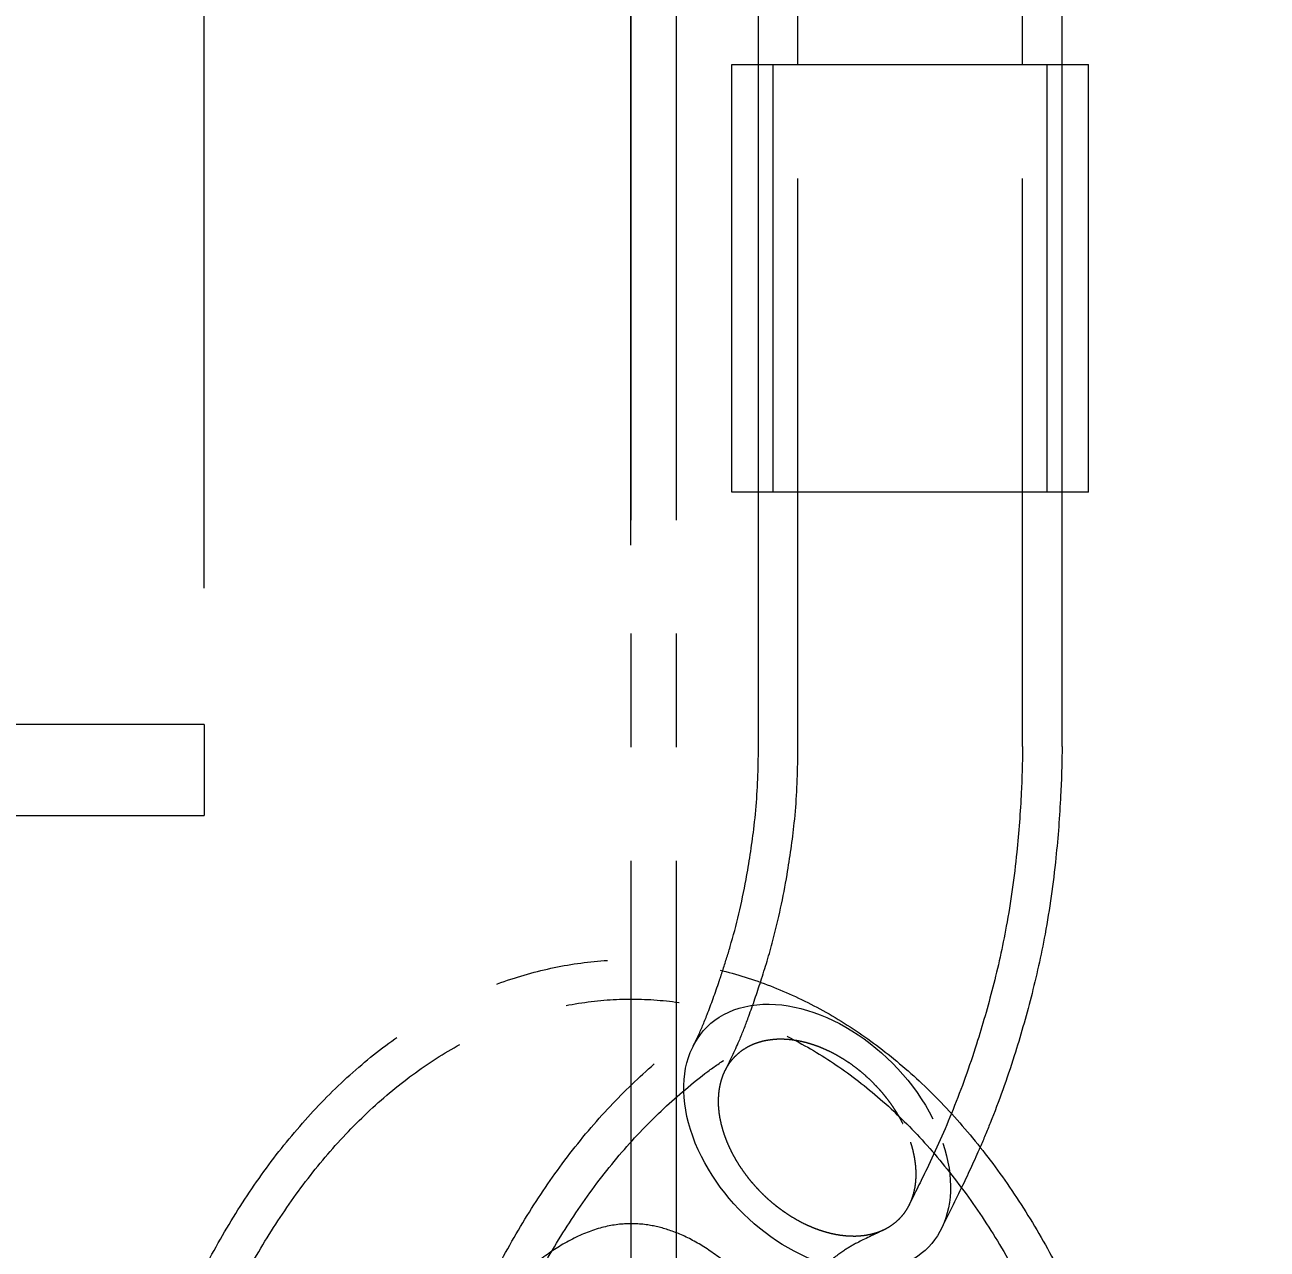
# Model space of a CAD drawing. Header units: millimetres. Extents: x -46397 to 283259, y -8690 to 23983.
# Drawn here: x 188650.7 to 188787.4, y 1415.5 to 1550.2 of the extents above; entities that cross this region are included whole.
import ezdxf

# ---------------------------------------------------------------- set-up
doc = ezdxf.new("R2010")
doc.units = ezdxf.units.MM
doc.linetypes.add('CENTER', pattern=[2, 1.25, -0.25, 0.25, -0.25])
doc.layers.get('Defpoints').update_dxf_attribs({"lineweight": 0})
doc.layers.add('DIM', color=8, linetype='Continuous')
doc.layers.add('mDƯỜNG TÂM', color=8, linetype='CENTER', lineweight=0)
doc.styles.add('GHI CHÚ 1', font='isocp_IV25.ttf', dxfattribs={"width": 0.8})
doc.dimstyles.new('1-30SCALE', dxfattribs={"dimtxt": 75, "dimasz": 75, "dimexe": 37.5, "dimexo": 30, "dimgap": 30, "dimtad": 1, "dimtoh": 1, "dimdec": 0, "dimdsep": 46, "dimtxsty": 'GHI CHÚ 1', "dimcen": 0.09, "dimclrd": 256, "dimclre": 256, "dimclrt": 2, "dimadec": 0, "dimazin": 0, "dimtfac": 1, "dimtdec": 0, "dimtofl": 0, "dimtmove": 0, "dimatfit": 3, "dimfxl": 1, "dimlwd": 0, "dimlwe": 0, "dimarcsym": 0})

# ---------------------------------------------------------------- blocks, each defined once
blk = doc.blocks.new('A$C21b6e0ab')
at = {"color": 150, "linetype": 'Continuous', "lineweight": 0, "ltscale": 10, "extrusion": (6.89019e-16, 1, 0)}
for p, q in [((555.41, 1869.61), (448.32, 1869.61)), ((555.41, 1869.61), (555.41, 1859.61)), ((531.76, 1859.61), (555.41, 1859.61))]:
    blk.add_line(p, q, dxfattribs=at)
blk = doc.blocks.new('ggd')
at = {"layer": 'mDƯỜNG TÂM', "color": 8, "ltscale": 50, "extrusion": (6.89019e-16, 1, 0)}
for p, q in [((618.38, 1412.58), (618.38, 1584.67)), ((643.09, 1412.58), (643.09, 1584.67)), ((614.04, 1487.62), (614.04, 1537.62)), ((600, 1500), (600, 0)), ((605, 1500), (605, 0)), ((647.44, 1487.62), (647.44, 1496.33)), ((611.13, 1487.62), (650.34, 1487.62)), ((611.13, 1440.58), (611.13, 1487.62)), ((614.04, 1440.58), (614.04, 1487.62)), ((615.68, 1440.58), (615.68, 1487.62)), ((645.79, 1440.58), (645.79, 1487.62)), ((647.44, 1440.58), (647.44, 1487.62)), ((650.34, 1440.58), (650.34, 1487.62)), ((650.34, 1440.58), (611.13, 1440.58)), ((614.04, 1412.58), (614.04, 1440.58)), ((647.44, 1412.58), (647.44, 1440.58))]:
    blk.add_line(p, q, dxfattribs=at)
at = {"layer": 'mDƯỜNG TÂM', "color": 8, "ltscale": 50, "extrusion": (0, 0, -1)}
for start_param, end_param in [(-1.118468, 2.023124), (-4.076649, -1.118468)]:
    blk.add_ellipse((620.5, 1369.55), major_axis=(-12.13, 12.16), ratio=0.678274, start_param=start_param, end_param=end_param, dxfattribs=at)
at = {"layer": 'mDƯỜNG TÂM', "color": 8, "ltscale": 50}
for points, knots in [([(610.1, 1387.9), (610.39, 1388.79), (610.67, 1389.67), (611.62, 1392.9), (612.2, 1395.37), (613.01, 1399.76), (613.3, 1401.61), (613.8, 1405.69), (613.96, 1408), (614.03, 1411.06), (614.04, 1411.82), (614.04, 1412.58)], [11.24719, 11.24719, 11.24719, 11.24719, 14.427928, 14.427928, 22.743078, 22.743078, 28.548402, 28.548402, 35.461488, 35.461488, 37.740453, 37.740453, 37.740453, 37.740453]), ([(610.41, 1376.99), (611.02, 1378.21), (611.51, 1379.23), (612.35, 1381.22), (612.67, 1382.05), (613.43, 1384.14), (613.88, 1385.46), (614.78, 1388.23), (615.23, 1389.72), (616.25, 1393.55), (616.77, 1396), (617.51, 1400.36), (617.78, 1402.25), (618.23, 1406.45), (618.34, 1408.81), (618.38, 1411.63), (618.38, 1412.1), (618.38, 1412.58)], [0, 0, 0, 0, 5.022099, 5.022099, 8.269611, 8.269611, 12.889478, 12.889478, 18.162354, 18.162354, 26.096792, 26.096792, 32.010332, 32.010332, 39.041028, 39.041028, 40.461271, 40.461271, 40.461271, 40.461271]), ([(643.09, 1412.58), (643.09, 1410.91), (643.04, 1409.24), (642.85, 1405.36), (642.68, 1403.15), (642.18, 1398.21), (641.8, 1395.47), (640.89, 1390.52), (640.39, 1388.28), (639.28, 1383.97), (638.68, 1381.89), (637.25, 1377.37), (636.39, 1374.96), (634.53, 1370.36), (633.55, 1368.19), (631.91, 1364.75), (631.26, 1363.43), (630.6, 1362.12)], [0, 0, 0, 0, 5.005048, 5.005048, 11.680239, 11.680239, 20.063525, 20.063525, 27.229853, 27.229853, 34.221091, 34.221091, 42.664444, 42.664444, 50.946299, 50.946299, 56.263702, 56.263702, 56.263702, 56.263702]), ([(647.44, 1412.58), (647.44, 1410.79), (647.38, 1409), (647.17, 1404.91), (647, 1402.62), (646.47, 1397.51), (646.08, 1394.7), (645.13, 1389.59), (644.61, 1387.26), (643.47, 1382.81), (642.85, 1380.66), (641.38, 1376.02), (640.5, 1373.55), (639.18, 1370.26), (638.81, 1369.37), (638.43, 1368.5)], [0, 0, 0, 0, 5.372233, 5.372233, 12.296109, 12.296109, 20.911988, 20.911988, 28.321885, 28.321885, 35.505619, 35.505619, 44.091512, 44.091512, 47.330329, 47.330329, 47.330329, 47.330329]), ([(561.08, 1233.31), (560.5, 1233.85), (559.96, 1234.38), (558.52, 1235.88), (557.67, 1236.86), (555.62, 1239.38), (554.45, 1240.97), (552.19, 1244.44), (551.11, 1246.31), (549.09, 1250.26), (548.14, 1252.34), (546.36, 1256.75), (545.52, 1259.11), (544.05, 1263.87), (543.4, 1266.29), (542.27, 1271.22), (541.79, 1273.75), (540.97, 1278.89), (540.64, 1281.52), (540.14, 1286.82), (539.97, 1289.49), (539.78, 1294.88), (539.77, 1297.59), (539.91, 1303.02), (540.05, 1305.74), (540.5, 1311.19), (540.81, 1313.91), (541.57, 1319.31), (542.03, 1322), (543.11, 1327.32), (543.73, 1329.96), (545.13, 1335.15), (545.9, 1337.71), (547.61, 1342.73), (548.54, 1345.2), (550.56, 1350.01), (551.65, 1352.35), (553.98, 1356.89), (555.22, 1359.09), (557.86, 1363.32), (559.26, 1365.36), (562.2, 1369.22), (563.75, 1371.05), (566.97, 1374.49), (568.65, 1376.09), (572.12, 1379.04), (573.92, 1380.39), (577.59, 1382.8), (579.47, 1383.86), (583.29, 1385.7), (585.22, 1386.47), (589.11, 1387.72), (591.07, 1388.2), (594.99, 1388.87), (596.96, 1389.07), (600.86, 1389.18), (602.8, 1389.09), (606.66, 1388.65), (608.57, 1388.3), (612.35, 1387.33), (614.22, 1386.71), (617.9, 1385.22), (619.71, 1384.34), (623.27, 1382.33), (625.02, 1381.19), (628.44, 1378.67), (630.12, 1377.28), (633.37, 1374.25), (634.95, 1372.61), (638.01, 1369.09), (639.48, 1367.21), (642.29, 1363.25), (643.63, 1361.16), (646.17, 1356.81), (647.37, 1354.54), (649.61, 1349.86), (650.66, 1347.44), (652.58, 1342.5), (653.47, 1339.97), (655.08, 1334.83), (655.8, 1332.21), (657.09, 1326.91), (657.65, 1324.23), (658.61, 1318.84), (659.01, 1316.12), (659.66, 1310.67), (659.9, 1307.94), (660.22, 1302.5), (660.31, 1299.78), (660.31, 1294.38), (660.24, 1291.69), (659.94, 1286.38), (659.71, 1283.75), (659.09, 1278.57), (658.71, 1276.02), (657.79, 1271.01), (657.25, 1268.55), (656.02, 1263.75), (655.32, 1261.4), (653.78, 1256.84), (652.92, 1254.63), (651.06, 1250.35), (650.04, 1248.29), (647.84, 1244.34), (646.66, 1242.46), (644.12, 1238.9), (642.77, 1237.23), (639.92, 1234.16), (638.42, 1232.75), (635.31, 1230.25), (633.71, 1229.13), (630.42, 1227.25), (628.76, 1226.45), (625.39, 1225.19), (623.69, 1224.71), (620.29, 1224.05), (618.6, 1223.87), (615.24, 1223.79), (613.57, 1223.88), (610.28, 1224.35), (608.66, 1224.71), (605.48, 1225.69), (603.92, 1226.31), (600.88, 1227.79), (599.39, 1228.67), (597.67, 1229.83), (597.38, 1230.04), (597.09, 1230.25)], [3.026554, 3.026554, 3.026554, 3.026554, 5.97004, 5.97004, 11.208817, 11.208817, 18.99006, 18.99006, 27.095762, 27.095762, 35.423639, 35.423639, 44.167004, 44.167004, 52.55857, 52.55857, 60.911414, 60.911414, 69.257617, 69.257617, 77.523115, 77.523115, 85.737747, 85.737747, 93.933678, 93.933678, 102.130295, 102.130295, 110.323079, 110.323079, 118.544776, 118.544776, 126.789489, 126.789489, 135.080396, 135.080396, 143.418763, 143.418763, 151.798022, 151.798022, 160.224174, 160.224174, 168.634067, 168.634067, 177.006402, 177.006402, 185.244277, 185.244277, 193.297273, 193.297273, 201.134412, 201.134412, 208.755547, 208.755547, 216.226218, 216.226218, 223.595004, 223.595004, 230.959349, 230.959349, 238.372905, 238.372905, 245.924584, 245.924584, 253.646434, 253.646434, 261.587648, 261.587648, 269.719263, 269.719263, 278.020936, 278.020936, 286.410962, 286.410962, 294.832076, 294.832076, 303.244979, 303.244979, 311.605733, 311.605733, 319.931288, 319.931288, 328.200027, 328.200027, 336.436437, 336.436437, 344.642871, 344.642871, 352.833217, 352.833217, 361.026592, 361.026592, 369.226652, 369.226652, 377.46473, 377.46473, 385.736438, 385.736438, 394.078976, 394.078976, 402.489273, 402.489273, 410.969922, 410.969922, 419.501092, 419.501092, 427.95683, 427.95683, 436.209831, 436.209831, 444.083246, 444.083246, 451.520359, 451.520359, 458.592326, 458.592326, 465.393375, 465.393375, 472.071283, 472.071283, 478.729111, 478.729111, 485.475233, 485.475233, 492.430625, 492.430625, 493.870853, 493.870853, 493.870853, 493.870853]), ([(606.85, 1379.59), (606.85, 1379.59), (606.85, 1379.59), (606.85, 1379.59), (606.85, 1379.59), (606.86, 1379.59), (606.86, 1379.6), (606.86, 1379.61), (606.87, 1379.62), (606.89, 1379.65), (606.9, 1379.68), (606.95, 1379.79), (606.99, 1379.87), (607.15, 1380.19), (607.27, 1380.43), (607.73, 1381.43), (608.07, 1382.23), (608.85, 1384.22), (609.29, 1385.48), (609.85, 1387.14), (609.98, 1387.52), (610.1, 1387.9)], [0, 0, 0, 0, 0.001611, 0.001611, 0.006445, 0.006445, 0.020946, 0.020946, 0.06445, 0.06445, 0.194962, 0.194962, 0.586499, 0.586499, 1.761186, 1.761186, 5.291559, 5.291559, 9.868821, 9.868821, 11.24719, 11.24719, 11.24719, 11.24719]), ([(565.95, 1234.89), (565.9, 1234.92), (565.86, 1234.96), (565.78, 1235.02), (565.75, 1235.04), (565.71, 1235.07), (565.7, 1235.08), (565.69, 1235.08), (565.69, 1235.09), (565.62, 1235.14), (565.46, 1235.26), (565.03, 1235.61), (564.72, 1235.87), (563.78, 1236.71), (563.2, 1237.28), (561.76, 1238.79), (560.93, 1239.73), (558.93, 1242.19), (557.78, 1243.78), (555.61, 1247.18), (554.6, 1248.99), (552.7, 1252.79), (551.81, 1254.8), (550.14, 1259.05), (549.37, 1261.31), (548, 1265.89), (547.4, 1268.22), (546.35, 1272.99), (545.9, 1275.44), (545.14, 1280.44), (544.84, 1282.99), (544.4, 1288.14), (544.25, 1290.75), (544.12, 1295.99), (544.13, 1298.63), (544.3, 1303.92), (544.46, 1306.58), (544.94, 1311.88), (545.26, 1314.53), (546.05, 1319.79), (546.53, 1322.4), (547.63, 1327.56), (548.25, 1330.12), (549.66, 1335.15), (550.44, 1337.62), (552.14, 1342.45), (553.07, 1344.82), (555.07, 1349.42), (556.15, 1351.66), (558.44, 1355.97), (559.66, 1358.05), (562.24, 1362.03), (563.6, 1363.94), (566.45, 1367.54), (567.95, 1369.24), (571.08, 1372.42), (572.72, 1373.9), (576.08, 1376.58), (577.81, 1377.8), (581.31, 1379.92), (583.09, 1380.84), (586.71, 1382.39), (588.55, 1383.03), (592.26, 1384.01), (594.13, 1384.36), (597.85, 1384.77), (599.69, 1384.84), (603.34, 1384.69), (605.17, 1384.49), (608.78, 1383.8), (610.57, 1383.33), (614.1, 1382.12), (615.85, 1381.38), (619.27, 1379.65), (620.96, 1378.65), (624.26, 1376.41), (625.88, 1375.15), (629.04, 1372.4), (630.57, 1370.9), (633.55, 1367.66), (634.99, 1365.91), (637.75, 1362.2), (639.07, 1360.24), (641.58, 1356.13), (642.77, 1353.97), (644.99, 1349.53), (646.02, 1347.23), (647.94, 1342.52), (648.83, 1340.1), (650.45, 1335.16), (651.18, 1332.64), (652.49, 1327.53), (653.07, 1324.94), (654.07, 1319.71), (654.49, 1317.07), (655.17, 1311.77), (655.44, 1309.12), (655.81, 1303.81), (655.92, 1301.16), (655.99, 1295.89), (655.94, 1293.26), (655.7, 1288.08), (655.51, 1285.51), (654.96, 1280.45), (654.61, 1277.96), (653.77, 1273.08), (653.28, 1270.69), (652.14, 1266.02), (651.49, 1263.75), (650.06, 1259.34), (649.27, 1257.21), (647.55, 1253.11), (646.61, 1251.13), (644.59, 1247.37), (643.5, 1245.57), (641.17, 1242.2), (639.93, 1240.61), (637.29, 1237.67), (635.89, 1236.32), (632.99, 1233.92), (631.49, 1232.87), (628.45, 1231.11), (626.9, 1230.38), (623.75, 1229.23), (622.16, 1228.81), (619, 1228.27), (617.44, 1228.14), (614.36, 1228.18), (612.81, 1228.33), (609.77, 1228.91), (608.28, 1229.33), (605.39, 1230.41), (603.99, 1231.07), (601.22, 1232.64), (599.87, 1233.56), (597.22, 1235.64), (595.93, 1236.82), (593.42, 1239.42), (592.21, 1240.86), (589.89, 1243.98), (588.77, 1245.69), (586.67, 1249.3), (585.69, 1251.21), (583.86, 1255.23), (583.02, 1257.35), (581.48, 1261.72), (580.78, 1263.98), (579.54, 1268.63), (578.99, 1271.03), (578.06, 1275.91), (577.66, 1278.41), (577.03, 1283.46), (576.79, 1286.03), (576.47, 1291.22), (576.38, 1293.85), (576.37, 1299.12), (576.44, 1301.77), (576.73, 1307.08), (576.96, 1309.73), (577.56, 1315.03), (577.94, 1317.67), (578.85, 1322.9), (579.39, 1325.5), (580.61, 1330.61), (581.29, 1333.14), (582.82, 1338.1), (583.65, 1340.54), (585.48, 1345.3), (586.47, 1347.63), (588.59, 1352.13), (589.72, 1354.31), (592.12, 1358.47), (593.38, 1360.47), (596.07, 1364.33), (597.51, 1366.19), (600.5, 1369.66), (602.06, 1371.27), (605.19, 1374.21), (606.77, 1375.56), (609.19, 1377.36), (609.93, 1377.88), (611.11, 1378.62), (611.53, 1378.86), (612.07, 1379.15), (612.18, 1379.21), (612.34, 1379.29), (612.38, 1379.31), (612.42, 1379.33), (612.43, 1379.33), (612.54, 1379.39), (612.63, 1379.43), (612.85, 1379.54), (612.97, 1379.6), (613.1, 1379.66)], [0, 0, 0, 0, 0.3125, 0.3125, 0.546875, 0.546875, 0.59082, 0.59082, 0.606445, 0.606445, 1.106748, 1.106748, 2.609464, 2.609464, 5.941601, 5.941601, 11.185068, 11.185068, 19.17031, 19.17031, 27.118076, 27.118076, 35.241565, 35.241565, 43.66121, 43.66121, 51.777041, 51.777041, 59.869912, 59.869912, 67.972822, 67.972822, 76.005604, 76.005604, 84.004859, 84.004859, 91.9897, 91.9897, 99.979145, 99.979145, 107.964387, 107.964387, 115.973595, 115.973595, 124.004071, 124.004071, 132.06294, 132.06294, 140.164145, 140.164145, 148.284465, 148.284465, 156.443519, 156.443519, 164.593584, 164.593584, 172.762203, 172.762203, 180.780032, 180.780032, 188.585824, 188.585824, 196.220952, 196.220952, 203.701257, 203.701257, 211.029441, 211.029441, 218.2958, 218.2958, 225.583262, 225.583262, 232.976585, 232.976585, 240.539589, 240.539589, 248.257227, 248.257227, 256.130571, 256.130571, 264.19588, 264.19588, 272.367327, 272.367327, 280.564143, 280.564143, 288.703592, 288.703592, 296.813726, 296.813726, 304.899353, 304.899353, 312.94111, 312.94111, 320.965152, 320.965152, 328.959259, 328.959259, 336.945676, 336.945676, 344.928298, 344.928298, 352.915728, 352.915728, 360.930186, 360.930186, 368.965985, 368.965985, 377.057801, 377.057801, 385.188918, 385.188918, 393.379726, 393.379726, 401.615623, 401.615623, 409.836992, 409.836992, 418.008976, 418.008976, 425.82024, 425.82024, 433.21826, 433.21826, 440.276279, 440.276279, 447.036217, 447.036217, 453.688622, 453.688622, 460.296234, 460.296234, 467.054018, 467.054018, 474.069371, 474.069371, 481.437689, 481.437689, 489.174412, 489.174412, 497.276163, 497.276163, 505.461803, 505.461803, 513.706347, 513.706347, 521.917082, 521.917082, 530.071722, 530.071722, 538.184754, 538.184754, 546.235363, 546.235363, 554.262922, 554.262922, 562.259985, 562.259985, 570.24622, 570.24622, 578.240805, 578.240805, 586.240602, 586.240602, 594.262102, 594.262102, 602.305203, 602.305203, 610.414519, 610.414519, 618.514497, 618.514497, 626.590192, 626.590192, 634.856782, 634.856782, 643.021382, 643.021382, 650.930149, 650.930149, 654.197519, 654.197519, 655.838965, 655.838965, 656.240971, 656.240971, 656.386726, 656.386726, 656.418571, 656.418571, 656.918571, 656.918571, 657.542595, 657.542595, 657.542595, 657.542595]), ([(597.09, 1230.25), (595.93, 1231.09), (594.82, 1232), (592.34, 1234.24), (591.01, 1235.61), (588.45, 1238.61), (587.22, 1240.24), (584.86, 1243.74), (583.74, 1245.63), (581.64, 1249.61), (580.66, 1251.71), (578.85, 1256.09), (578.02, 1258.36), (576.52, 1263.06), (575.85, 1265.48), (574.68, 1270.42), (574.17, 1272.94), (573.32, 1278.07), (572.97, 1280.68), (572.44, 1285.96), (572.25, 1288.63), (572.04, 1294), (572.01, 1296.71), (572.11, 1302.14), (572.24, 1304.88), (572.65, 1310.32), (572.94, 1313.04), (573.67, 1318.46), (574.11, 1321.15), (575.16, 1326.49), (575.76, 1329.14), (577.12, 1334.35), (577.88, 1336.92), (579.55, 1341.97), (580.47, 1344.45), (582.46, 1349.3), (583.53, 1351.67), (585.83, 1356.24), (587.06, 1358.45), (589.65, 1362.7), (591.02, 1364.74), (593.94, 1368.68), (595.51, 1370.58), (598.69, 1374.05), (600.3, 1375.63), (603.64, 1378.6), (605.36, 1380.01), (608.29, 1381.99), (609.7, 1382.83), (610.5, 1383.22)], [493.870853, 493.870853, 493.870853, 493.870853, 499.675485, 499.675485, 507.305979, 507.305979, 515.316269, 515.316269, 523.64018, 523.64018, 532.131259, 532.131259, 540.639518, 540.639518, 549.122595, 549.122595, 557.511014, 557.511014, 565.840362, 565.840362, 574.10778, 574.10778, 582.330704, 582.330704, 590.540925, 590.540925, 598.73121, 598.73121, 606.938364, 606.938364, 615.156645, 615.156645, 623.402359, 623.402359, 631.698527, 631.698527, 640.062118, 640.062118, 648.415898, 648.415898, 656.786385, 656.786385, 665.353198, 665.353198, 673.545079, 673.545079, 681.794757, 681.794757, 685.859203, 685.859203, 685.859203, 685.859203]), ([(630.96, 1368.36), (630.98, 1368.3), (630.99, 1368.25), (631.01, 1368.2), (631.02, 1368.14), (631.03, 1368.09), (631.04, 1368.04)], [0.017311805, 0.017311805, 0.017311805, 0.017311805, 0.019784829, 0.019784829, 0.019784829, 0.022257852, 0.022257852, 0.022257852, 0.022257852]), ([(638.43, 1368.5), (637.8, 1367.06), (637.16, 1365.67), (635.73, 1362.66), (634.93, 1361.07), (634.15, 1359.51)], [47.330329, 47.330329, 47.330329, 47.330329, 52.684893, 52.684893, 59.079082, 59.079082, 59.079082, 59.079082]), ([(627.86, 1359.41), (626.73, 1358.86), (625.68, 1358.39), (624.38, 1357.71), (623.93, 1357.45), (622.86, 1356.73), (622.23, 1356.25), (620.85, 1355.08), (620.1, 1354.37), (618.42, 1352.65), (617.5, 1351.6), (615.63, 1349.22), (614.67, 1347.87), (612.85, 1345), (611.97, 1343.48), (610.28, 1340.25), (609.47, 1338.52), (607.94, 1334.91), (607.22, 1333.03), (605.89, 1329.14), (605.28, 1327.12), (604.17, 1322.99), (603.67, 1320.87), (602.81, 1316.55), (602.44, 1314.35), (601.83, 1309.92), (601.59, 1307.69), (601.25, 1303.22), (601.14, 1300.98), (601.06, 1296.54), (601.09, 1294.34), (601.28, 1290.01), (601.44, 1287.87), (601.88, 1283.73), (602.16, 1281.7), (602.83, 1277.8), (603.22, 1275.92), (604.1, 1272.33), (604.59, 1270.63), (605.64, 1267.43), (606.2, 1265.94), (607.37, 1263.18), (607.98, 1261.91), (609.21, 1259.65), (609.84, 1258.64), (611.06, 1256.88), (611.66, 1256.13), (612.77, 1254.92), (613.28, 1254.44), (614.19, 1253.71), (614.58, 1253.45), (615.27, 1253.07), (615.55, 1252.97), (615.9, 1252.87), (615.99, 1252.86), (616.29, 1252.86), (616.44, 1252.87), (617.15, 1253.12), (617.82, 1253.45), (619.16, 1254.54), (619.72, 1255.08), (620.88, 1256.4), (621.48, 1257.17), (622.68, 1258.94), (623.28, 1259.93), (624.47, 1262.16), (625.06, 1263.4), (626.2, 1266.1), (626.75, 1267.57), (627.77, 1270.7), (628.24, 1272.37), (629.11, 1275.88), (629.49, 1277.73), (630.16, 1281.57), (630.44, 1283.56), (630.88, 1287.66), (631.04, 1289.77), (631.24, 1294.06), (631.27, 1296.25), (631.21, 1300.67), (631.11, 1302.91), (630.78, 1307.37), (630.54, 1309.61), (629.94, 1314.06), (629.58, 1316.27), (628.71, 1320.61), (628.22, 1322.75), (627.11, 1326.93), (626.49, 1328.97), (625.15, 1332.91), (624.42, 1334.81), (622.87, 1338.44), (622.05, 1340.18), (620.34, 1343.45), (619.45, 1345), (617.61, 1347.86), (616.66, 1349.19), (614.76, 1351.58), (613.81, 1352.66), (611.9, 1354.58), (610.94, 1355.43), (609.04, 1356.9), (608.09, 1357.53), (606.2, 1358.6), (605.28, 1359.01), (603.53, 1359.62), (602.7, 1359.82), (600.91, 1360.09), (599.92, 1360.12), (597.93, 1359.94), (596.91, 1359.73), (594.77, 1358.99), (593.66, 1358.49), (591.54, 1357.23), (590.52, 1356.52), (588.5, 1354.85), (587.49, 1353.9), (585.52, 1351.79), (584.56, 1350.64), (582.69, 1348.13), (581.77, 1346.78), (580, 1343.87), (579.13, 1342.29), (577.48, 1338.98), (576.69, 1337.23), (575.21, 1333.58), (574.52, 1331.67), (573.24, 1327.73), (572.65, 1325.69), (571.6, 1321.52), (571.13, 1319.38), (570.32, 1315.04), (569.98, 1312.84), (569.43, 1308.4), (569.22, 1306.17), (568.94, 1301.71), (568.86, 1299.47), (568.84, 1295.06), (568.9, 1292.87), (569.15, 1288.58), (569.33, 1286.47), (569.82, 1282.37), (570.13, 1280.37), (570.85, 1276.54), (571.27, 1274.7), (572.18, 1271.2), (572.69, 1269.54), (573.78, 1266.41), (574.36, 1264.94), (575.55, 1262.3), (576.15, 1261.12), (577.38, 1258.98), (578.02, 1258), (579.26, 1256.32), (579.83, 1255.66), (580.71, 1254.78), (581.11, 1254.44), (581.91, 1253.8), (582.17, 1253.59), (582.45, 1253.38)], [0, 0, 0, 0, 5.433036, 5.433036, 9.362363, 9.362363, 13.759776, 13.759776, 18.746189, 18.746189, 24.879433, 24.879433, 31.455201, 31.455201, 37.866504, 37.866504, 44.435571, 44.435571, 51.012815, 51.012815, 57.617158, 57.617158, 64.284361, 64.284361, 70.984232, 70.984232, 77.706748, 77.706748, 84.445227, 84.445227, 91.19362, 91.19362, 97.931361, 97.931361, 104.644967, 104.644967, 111.334995, 111.334995, 117.965025, 117.965025, 124.532651, 124.532651, 131.023961, 131.023961, 137.411945, 137.411945, 143.732873, 143.732873, 149.896236, 149.896236, 156.087946, 156.087946, 162.842417, 162.842417, 169.88283, 169.88283, 179.912942, 179.912942, 191.050645, 191.050645, 197.70528, 197.70528, 203.997855, 203.997855, 210.14464, 210.14464, 216.451716, 216.451716, 222.865099, 222.865099, 229.354593, 229.354593, 235.927623, 235.927623, 242.555234, 242.555234, 249.230815, 249.230815, 255.941907, 255.941907, 262.667786, 262.667786, 269.401398, 269.401398, 276.131894, 276.131894, 282.843029, 282.843029, 289.530202, 289.530202, 296.183472, 296.183472, 302.788643, 302.788643, 309.351629, 309.351629, 315.860875, 315.860875, 322.252038, 322.252038, 328.667362, 328.667362, 335.206701, 335.206701, 342.063949, 342.063949, 348.905995, 348.905995, 356.918359, 356.918359, 365.603148, 365.603148, 373.613045, 373.613045, 380.588608, 380.588608, 387.338051, 387.338051, 393.788438, 393.788438, 400.160041, 400.160041, 406.64637, 406.64637, 413.162426, 413.162426, 419.730014, 419.730014, 426.348189, 426.348189, 433.001796, 433.001796, 439.694672, 439.694672, 446.412566, 446.412566, 453.144287, 453.144287, 459.879935, 459.879935, 466.608748, 466.608748, 473.323193, 473.323193, 479.977001, 479.977001, 486.593106, 486.593106, 493.231287, 493.231287, 499.592064, 499.592064, 505.990288, 505.990288, 512.446035, 512.446035, 517.634431, 517.634431, 519.779137, 519.779137, 519.779137, 519.779137]), ([(626.54, 1358.94), (626.37, 1358.89), (626.2, 1358.86), (626.02, 1358.83), (625.85, 1358.79), (625.67, 1358.77), (625.49, 1358.75)], [0.21685122, 0.21685122, 0.21685122, 0.21685122, 0.22396059, 0.22396059, 0.22396059, 0.23106996, 0.23106996, 0.23106996, 0.23106996])]:
    blk.add_open_spline(points, degree=3, knots=knots, dxfattribs=at)
for points in [[(614.9, 1380.26), (615.07, 1380.29), (615.25, 1380.32), (615.43, 1380.34)], [(615.43, 1380.34), (615.62, 1380.37), (615.81, 1380.39), (616.01, 1380.4)], [(616.01, 1380.4), (616.21, 1380.41), (616.4, 1380.41), (616.61, 1380.41)], [(616.61, 1380.41), (616.7, 1380.41), (616.8, 1380.41), (616.9, 1380.4)], [(616.9, 1380.4), (617.01, 1380.4), (617.11, 1380.39), (617.22, 1380.38)], [(617.22, 1380.38), (617.42, 1380.37), (617.63, 1380.34), (617.83, 1380.32)], [(617.83, 1380.32), (617.85, 1380.32), (617.86, 1380.31), (617.87, 1380.31)], [(617.87, 1380.31), (618.08, 1380.28), (618.29, 1380.25), (618.5, 1380.21)], [(611.73, 1378.73), (611.85, 1378.84), (611.98, 1378.95), (612.11, 1379.05)], [(612.11, 1379.05), (612.24, 1379.15), (612.38, 1379.25), (612.53, 1379.34)], [(612.53, 1379.34), (612.66, 1379.43), (612.8, 1379.51), (612.95, 1379.59)], [(612.95, 1379.59), (613.05, 1379.64), (613.14, 1379.69), (613.24, 1379.74)], [(613.24, 1379.74), (613.3, 1379.76), (613.35, 1379.78), (613.4, 1379.81)], [(613.4, 1379.81), (613.56, 1379.88), (613.72, 1379.94), (613.89, 1379.99)], [(613.89, 1379.99), (614.05, 1380.05), (614.21, 1380.1), (614.38, 1380.14)], [(614.38, 1380.14), (614.55, 1380.19), (614.72, 1380.23), (614.9, 1380.26)], [(618.5, 1380.21), (618.51, 1380.2), (618.52, 1380.2), (618.54, 1380.2)], [(618.54, 1380.2), (618.69, 1380.17), (618.85, 1380.13), (619, 1380.1)], [(619, 1380.1), (619.06, 1380.08), (619.11, 1380.07), (619.17, 1380.05)], [(619.17, 1380.05), (619.18, 1380.05), (619.19, 1380.05), (619.2, 1380.05)], [(619.2, 1380.05), (619.42, 1379.99), (619.63, 1379.93), (619.85, 1379.86)], [(619.85, 1379.86), (619.86, 1379.86), (619.88, 1379.85), (619.89, 1379.85)], [(619.89, 1379.85), (619.95, 1379.83), (620.01, 1379.81), (620.07, 1379.79)], [(620.07, 1379.79), (620.22, 1379.74), (620.38, 1379.68), (620.54, 1379.63)], [(620.54, 1379.63), (620.55, 1379.62), (620.56, 1379.62), (620.58, 1379.61)], [(620.58, 1379.61), (620.76, 1379.54), (620.94, 1379.47), (621.12, 1379.39)], [(621.12, 1379.39), (621.15, 1379.38), (621.18, 1379.37), (621.22, 1379.35)], [(621.22, 1379.35), (621.23, 1379.35), (621.24, 1379.34), (621.25, 1379.34)], [(621.25, 1379.34), (621.47, 1379.24), (621.68, 1379.14), (621.9, 1379.04)], [(621.9, 1379.04), (621.91, 1379.03), (621.93, 1379.02), (621.95, 1379.01)], [(621.95, 1379.01), (622.16, 1378.91), (622.38, 1378.8), (622.58, 1378.68)], [(610.5, 1377.16), (610.58, 1377.31), (610.66, 1377.45), (610.75, 1377.59)], [(610.75, 1377.59), (610.78, 1377.63), (610.81, 1377.67), (610.83, 1377.71)], [(610.83, 1377.71), (610.9, 1377.81), (610.97, 1377.91), (611.05, 1378)], [(611.05, 1378), (611.15, 1378.14), (611.27, 1378.27), (611.38, 1378.39)], [(611.38, 1378.39), (611.49, 1378.51), (611.61, 1378.62), (611.73, 1378.73)], [(622.58, 1378.68), (622.6, 1378.67), (622.61, 1378.66), (622.63, 1378.66)], [(622.63, 1378.66), (622.8, 1378.56), (622.97, 1378.46), (623.13, 1378.36)], [(623.13, 1378.36), (623.17, 1378.34), (623.21, 1378.31), (623.25, 1378.29)], [(623.25, 1378.29), (623.27, 1378.28), (623.28, 1378.27), (623.29, 1378.27)], [(623.29, 1378.27), (623.49, 1378.14), (623.69, 1378.01), (623.89, 1377.88)], [(623.89, 1377.88), (623.92, 1377.86), (623.94, 1377.84), (623.97, 1377.83)], [(623.97, 1377.83), (624.17, 1377.69), (624.36, 1377.55), (624.55, 1377.41)], [(609.97, 1375.85), (610.01, 1376), (610.06, 1376.15), (610.11, 1376.29)], [(610.11, 1376.29), (610.16, 1376.44), (610.22, 1376.59), (610.29, 1376.73)], [(610.29, 1376.73), (610.35, 1376.88), (610.42, 1377.02), (610.5, 1377.16)], [(624.55, 1377.41), (624.57, 1377.4), (624.6, 1377.38), (624.62, 1377.36)], [(624.62, 1377.36), (624.73, 1377.28), (624.85, 1377.19), (624.96, 1377.1)], [(624.96, 1377.1), (625.03, 1377.04), (625.11, 1376.98), (625.18, 1376.92)], [(625.18, 1376.92), (625.2, 1376.91), (625.22, 1376.89), (625.23, 1376.88)], [(625.23, 1376.88), (625.43, 1376.72), (625.62, 1376.56), (625.8, 1376.39)], [(625.8, 1376.39), (625.82, 1376.38), (625.83, 1376.37), (625.84, 1376.35)], [(625.84, 1376.35), (626.03, 1376.19), (626.21, 1376.02), (626.39, 1375.85)], [(609.73, 1374.75), (609.74, 1374.85), (609.76, 1374.95), (609.78, 1375.04)], [(609.78, 1375.04), (609.79, 1375.11), (609.8, 1375.18), (609.82, 1375.25)], [(609.82, 1375.25), (609.82, 1375.27), (609.82, 1375.28), (609.83, 1375.3)], [(609.83, 1375.3), (609.86, 1375.46), (609.9, 1375.63), (609.95, 1375.79)], [(609.95, 1375.79), (609.95, 1375.81), (609.96, 1375.83), (609.97, 1375.85)], [(626.39, 1375.85), (626.4, 1375.84), (626.41, 1375.83), (626.42, 1375.82)], [(626.42, 1375.82), (626.6, 1375.64), (626.78, 1375.46), (626.95, 1375.27)], [(626.95, 1375.27), (627.09, 1375.13), (627.23, 1374.98), (627.36, 1374.83)], [(627.36, 1374.83), (627.41, 1374.78), (627.46, 1374.72), (627.51, 1374.66)], [(609.65, 1373.59), (609.65, 1373.76), (609.66, 1373.93), (609.67, 1374.11)], [(609.65, 1373.51), (609.65, 1373.54), (609.65, 1373.57), (609.65, 1373.59)], [(609.66, 1373), (609.66, 1373.17), (609.65, 1373.34), (609.65, 1373.51)], [(609.67, 1374.2), (609.69, 1374.37), (609.7, 1374.54), (609.73, 1374.71)], [(609.67, 1374.11), (609.67, 1374.14), (609.67, 1374.17), (609.67, 1374.2)], [(609.73, 1374.71), (609.73, 1374.72), (609.73, 1374.74), (609.73, 1374.75)], [(627.51, 1374.66), (627.62, 1374.53), (627.74, 1374.4), (627.84, 1374.26)], [(627.84, 1374.26), (627.86, 1374.25), (627.87, 1374.23), (627.89, 1374.21)], [(627.89, 1374.21), (627.93, 1374.16), (627.97, 1374.1), (628.01, 1374.05)], [(628.01, 1374.05), (628.14, 1373.9), (628.25, 1373.75), (628.36, 1373.6)], [(628.36, 1373.6), (628.4, 1373.55), (628.44, 1373.5), (628.47, 1373.45)], [(628.47, 1373.45), (628.56, 1373.32), (628.66, 1373.19), (628.74, 1373.06)], [(609.67, 1372.93), (609.67, 1372.95), (609.67, 1372.97), (609.66, 1373)], [(609.72, 1372.41), (609.7, 1372.58), (609.68, 1372.76), (609.67, 1372.93)], [(609.72, 1372.36), (609.72, 1372.38), (609.72, 1372.4), (609.72, 1372.41)], [(609.73, 1372.28), (609.73, 1372.31), (609.73, 1372.33), (609.72, 1372.36)], [(609.81, 1371.76), (609.78, 1371.93), (609.76, 1372.11), (609.73, 1372.28)], [(628.74, 1373.06), (628.81, 1372.97), (628.87, 1372.88), (628.92, 1372.8)], [(628.92, 1372.8), (629.01, 1372.66), (629.1, 1372.53), (629.18, 1372.4)], [(629.18, 1372.4), (629.23, 1372.32), (629.28, 1372.23), (629.33, 1372.15)], [(629.33, 1372.15), (629.41, 1372.02), (629.49, 1371.88), (629.56, 1371.75)], [(609.83, 1371.65), (609.83, 1371.69), (609.82, 1371.73), (609.81, 1371.76)], [(609.94, 1371.14), (609.9, 1371.31), (609.87, 1371.48), (609.83, 1371.65)], [(609.96, 1371.05), (609.96, 1371.08), (609.95, 1371.11), (609.94, 1371.14)], [(610.1, 1370.54), (610.05, 1370.71), (610, 1370.88), (609.96, 1371.05)], [(629.56, 1371.75), (629.61, 1371.67), (629.65, 1371.59), (629.69, 1371.51)], [(629.69, 1371.51), (629.7, 1371.51), (629.7, 1371.5), (629.7, 1371.5)], [(629.7, 1371.5), (629.74, 1371.43), (629.78, 1371.35), (629.81, 1371.28)], [(629.81, 1371.28), (629.84, 1371.23), (629.87, 1371.18), (629.9, 1371.12)], [(629.9, 1371.12), (629.9, 1371.11), (629.9, 1371.11), (629.91, 1371.1)], [(610.16, 1370.31), (610.14, 1370.39), (610.12, 1370.46), (610.1, 1370.54)], [(610.23, 1370.09), (610.21, 1370.16), (610.19, 1370.24), (610.16, 1370.31)], [(610.27, 1369.99), (610.26, 1370.02), (610.24, 1370.06), (610.23, 1370.09)], [(610.31, 1369.87), (610.29, 1369.91), (610.28, 1369.95), (610.27, 1369.99)], [(610.43, 1369.52), (610.39, 1369.64), (610.35, 1369.76), (610.31, 1369.87)], [(610.57, 1369.15), (610.52, 1369.28), (610.48, 1369.4), (610.43, 1369.52)], [(610.73, 1368.77), (610.68, 1368.9), (610.62, 1369.03), (610.57, 1369.15)], [(610.89, 1368.42), (610.84, 1368.54), (610.78, 1368.66), (610.73, 1368.77)], [(611.07, 1368.05), (611.01, 1368.18), (610.95, 1368.3), (610.89, 1368.42)], [(611.09, 1368), (611.09, 1368.02), (611.08, 1368.04), (611.07, 1368.05)], [(611.26, 1367.68), (611.2, 1367.79), (611.15, 1367.9), (611.09, 1368)], [(630.76, 1369.06), (630.76, 1369.06), (630.76, 1369.05), (630.76, 1369.04)], [(630.76, 1369.04), (630.77, 1369.02), (630.78, 1368.99), (630.79, 1368.96)], [(630.79, 1368.96), (630.79, 1368.94), (630.8, 1368.92), (630.81, 1368.89)], [(630.81, 1368.89), (630.82, 1368.85), (630.84, 1368.8), (630.85, 1368.75)], [(630.85, 1368.75), (630.87, 1368.7), (630.88, 1368.65), (630.9, 1368.6)], [(630.9, 1368.6), (630.91, 1368.57), (630.91, 1368.54), (630.92, 1368.51)], [(630.92, 1368.51), (630.94, 1368.46), (630.95, 1368.41), (630.96, 1368.36)], [(631.04, 1368.04), (631.06, 1367.96), (631.08, 1367.88), (631.1, 1367.8)], [(611.3, 1367.6), (611.29, 1367.63), (611.27, 1367.65), (611.26, 1367.68)], [(611.31, 1367.59), (611.31, 1367.59), (611.3, 1367.6), (611.3, 1367.6)], [(611.61, 1367.05), (611.5, 1367.23), (611.4, 1367.41), (611.31, 1367.59)], [(611.68, 1366.94), (611.66, 1366.98), (611.63, 1367.01), (611.61, 1367.05)], [(612.01, 1366.4), (611.89, 1366.58), (611.78, 1366.76), (611.68, 1366.94)], [(631.1, 1367.8), (631.12, 1367.72), (631.13, 1367.65), (631.14, 1367.58)], [(631.14, 1367.58), (631.15, 1367.56), (631.15, 1367.55), (631.15, 1367.53)], [(631.15, 1367.53), (631.16, 1367.47), (631.18, 1367.42), (631.19, 1367.36)], [(631.19, 1367.36), (631.19, 1367.36), (631.19, 1367.35), (631.19, 1367.34)], [(631.19, 1367.34), (631.2, 1367.27), (631.21, 1367.2), (631.22, 1367.14)], [(631.22, 1367.14), (631.23, 1367.07), (631.24, 1367), (631.25, 1366.93)], [(631.25, 1366.93), (631.26, 1366.87), (631.27, 1366.81), (631.28, 1366.76)], [(631.28, 1366.76), (631.28, 1366.75), (631.28, 1366.74), (631.28, 1366.73)], [(631.28, 1366.73), (631.28, 1366.72), (631.28, 1366.7), (631.29, 1366.68)], [(631.29, 1366.68), (631.29, 1366.64), (631.29, 1366.6), (631.3, 1366.56)], [(612.1, 1366.27), (612.07, 1366.31), (612.04, 1366.36), (612.01, 1366.4)], [(612.47, 1365.74), (612.34, 1365.92), (612.22, 1366.09), (612.1, 1366.27)], [(612.52, 1365.66), (612.5, 1365.69), (612.48, 1365.71), (612.47, 1365.74)], [(612.92, 1365.13), (612.78, 1365.31), (612.65, 1365.49), (612.52, 1365.66)], [(631.3, 1366.56), (631.31, 1366.5), (631.31, 1366.43), (631.32, 1366.37)], [(631.32, 1366.37), (631.32, 1366.31), (631.33, 1366.25), (631.33, 1366.18)], [(631.33, 1366.18), (631.34, 1366.09), (631.34, 1366), (631.35, 1365.9)], [(631.35, 1365.34), (631.35, 1365.24), (631.35, 1365.14), (631.34, 1365.04)], [(631.35, 1365.9), (631.35, 1365.81), (631.35, 1365.72), (631.35, 1365.63)], [(631.35, 1365.63), (631.35, 1365.53), (631.35, 1365.44), (631.35, 1365.34)], [(612.99, 1365.04), (612.97, 1365.07), (612.94, 1365.1), (612.92, 1365.13)], [(613.16, 1364.83), (613.1, 1364.9), (613.04, 1364.97), (612.99, 1365.04)], [(613.36, 1364.59), (613.29, 1364.67), (613.22, 1364.75), (613.16, 1364.83)], [(613.42, 1364.52), (613.4, 1364.55), (613.38, 1364.57), (613.36, 1364.59)], [(613.51, 1364.42), (613.48, 1364.45), (613.45, 1364.49), (613.42, 1364.52)], [(613.97, 1363.91), (613.81, 1364.08), (613.66, 1364.25), (613.51, 1364.42)], [(614.01, 1363.86), (614, 1363.88), (613.98, 1363.89), (613.97, 1363.91)], [(631.2, 1363.89), (631.19, 1363.87), (631.19, 1363.85), (631.19, 1363.83)], [(631.22, 1364), (631.21, 1363.96), (631.21, 1363.93), (631.2, 1363.89)], [(631.23, 1364.05), (631.23, 1364.04), (631.22, 1364.03), (631.22, 1364.02)], [(631.22, 1364.02), (631.22, 1364.01), (631.22, 1364.01), (631.22, 1364)], [(631.29, 1364.43), (631.27, 1364.3), (631.25, 1364.18), (631.23, 1364.05)], [(631.32, 1364.73), (631.31, 1364.64), (631.3, 1364.54), (631.29, 1364.44)], [(631.29, 1364.44), (631.29, 1364.44), (631.29, 1364.43), (631.29, 1364.43)], [(631.34, 1365.04), (631.34, 1364.94), (631.33, 1364.83), (631.32, 1364.73)], [(614.5, 1363.36), (614.33, 1363.53), (614.17, 1363.69), (614.01, 1363.86)], [(614.55, 1363.31), (614.53, 1363.32), (614.52, 1363.34), (614.5, 1363.36)], [(615.07, 1362.82), (614.89, 1362.98), (614.72, 1363.14), (614.55, 1363.31)], [(615.13, 1362.76), (615.11, 1362.78), (615.09, 1362.8), (615.07, 1362.82)], [(615.67, 1362.3), (615.49, 1362.45), (615.31, 1362.6), (615.13, 1362.76)], [(630.91, 1362.83), (630.87, 1362.72), (630.82, 1362.61), (630.78, 1362.5)], [(630.96, 1362.98), (630.94, 1362.93), (630.92, 1362.88), (630.91, 1362.83)], [(631.07, 1363.35), (631.04, 1363.23), (631, 1363.11), (630.96, 1362.98)], [(631.11, 1363.5), (631.1, 1363.45), (631.09, 1363.4), (631.07, 1363.35)], [(631.19, 1363.83), (631.16, 1363.72), (631.14, 1363.61), (631.11, 1363.5)], [(615.72, 1362.25), (615.71, 1362.27), (615.69, 1362.28), (615.67, 1362.3)], [(616.02, 1362.01), (615.92, 1362.09), (615.82, 1362.17), (615.72, 1362.25)], [(616.04, 1361.99), (616.04, 1362), (616.03, 1362.01), (616.02, 1362.01)], [(616.29, 1361.81), (616.2, 1361.87), (616.12, 1361.93), (616.04, 1361.99)], [(616.35, 1361.76), (616.33, 1361.78), (616.31, 1361.79), (616.29, 1361.81)], [(616.71, 1361.49), (616.59, 1361.58), (616.47, 1361.67), (616.35, 1361.76)], [(616.93, 1361.34), (616.86, 1361.39), (616.78, 1361.44), (616.71, 1361.49)], [(617.01, 1361.29), (616.98, 1361.3), (616.96, 1361.32), (616.93, 1361.34)], [(617.61, 1360.89), (617.41, 1361.02), (617.2, 1361.15), (617.01, 1361.29)], [(630.14, 1361.35), (630.07, 1361.24), (629.99, 1361.13), (629.9, 1361.03)], [(630.17, 1361.39), (630.16, 1361.37), (630.15, 1361.36), (630.14, 1361.35)], [(630.2, 1361.43), (630.19, 1361.42), (630.18, 1361.4), (630.17, 1361.39)], [(630.46, 1361.86), (630.38, 1361.71), (630.3, 1361.57), (630.2, 1361.43)], [(630.63, 1362.17), (630.58, 1362.07), (630.52, 1361.96), (630.46, 1361.86)], [(630.78, 1362.5), (630.73, 1362.39), (630.68, 1362.28), (630.63, 1362.17)], [(617.65, 1360.86), (617.64, 1360.87), (617.63, 1360.88), (617.61, 1360.89)], [(618.27, 1360.5), (618.06, 1360.62), (617.86, 1360.74), (617.65, 1360.86)], [(618.32, 1360.47), (618.31, 1360.48), (618.29, 1360.49), (618.27, 1360.5)], [(618.95, 1360.14), (618.74, 1360.24), (618.53, 1360.35), (618.32, 1360.47)], [(619.01, 1360.1), (618.99, 1360.11), (618.97, 1360.12), (618.95, 1360.14)], [(619.65, 1359.8), (619.44, 1359.9), (619.22, 1360), (619.01, 1360.1)], [(619.69, 1359.79), (619.67, 1359.79), (619.66, 1359.8), (619.65, 1359.8)], [(619.85, 1359.72), (619.79, 1359.74), (619.74, 1359.77), (619.69, 1359.79)], [(628.83, 1360), (628.69, 1359.9), (628.56, 1359.8), (628.41, 1359.71)], [(629.21, 1360.31), (629.09, 1360.2), (628.96, 1360.1), (628.83, 1360)], [(629.56, 1360.64), (629.45, 1360.53), (629.34, 1360.42), (629.21, 1360.31)], [(629.9, 1361.03), (629.8, 1360.9), (629.68, 1360.77), (629.56, 1360.64)], [(619.89, 1359.7), (619.87, 1359.71), (619.86, 1359.71), (619.85, 1359.72)], [(620.33, 1359.53), (620.18, 1359.58), (620.03, 1359.64), (619.89, 1359.7)], [(620.37, 1359.51), (620.35, 1359.52), (620.34, 1359.52), (620.33, 1359.53)], [(621.01, 1359.29), (620.8, 1359.35), (620.58, 1359.43), (620.37, 1359.51)], [(621.06, 1359.27), (621.04, 1359.27), (621.03, 1359.28), (621.01, 1359.29)], [(621.7, 1359.08), (621.49, 1359.14), (621.27, 1359.2), (621.06, 1359.27)], [(621.74, 1359.07), (621.73, 1359.08), (621.71, 1359.08), (621.7, 1359.08)], [(622.37, 1358.92), (622.16, 1358.97), (621.95, 1359.02), (621.74, 1359.07)], [(622.41, 1358.91), (622.4, 1358.92), (622.38, 1358.92), (622.37, 1358.92)], [(623.04, 1358.8), (622.83, 1358.84), (622.62, 1358.87), (622.41, 1358.91)], [(623.08, 1358.8), (623.06, 1358.8), (623.05, 1358.8), (623.04, 1358.8)], [(623.69, 1358.73), (623.49, 1358.74), (623.29, 1358.77), (623.08, 1358.8)], [(624.06, 1358.7), (623.94, 1358.71), (623.82, 1358.72), (623.69, 1358.73)], [(624.11, 1358.7), (624.09, 1358.7), (624.07, 1358.7), (624.06, 1358.7)], [(624.31, 1358.7), (624.24, 1358.7), (624.17, 1358.7), (624.11, 1358.7)], [(624.9, 1358.7), (624.71, 1358.69), (624.51, 1358.69), (624.31, 1358.7)], [(625.49, 1358.75), (625.3, 1358.73), (625.1, 1358.71), (624.9, 1358.7)], [(627.04, 1359.08), (626.88, 1359.03), (626.71, 1358.98), (626.54, 1358.94)], [(627.53, 1359.26), (627.37, 1359.2), (627.21, 1359.13), (627.04, 1359.08)], [(627.73, 1359.35), (627.66, 1359.32), (627.59, 1359.29), (627.53, 1359.26)], [(627.77, 1359.37), (627.75, 1359.36), (627.74, 1359.35), (627.73, 1359.35)], [(627.98, 1359.47), (627.91, 1359.44), (627.84, 1359.4), (627.77, 1359.37)], [(628.41, 1359.71), (628.27, 1359.63), (628.13, 1359.55), (627.98, 1359.47)]]:
    blk.add_open_spline(points, degree=3, dxfattribs=at)
blk = doc.blocks.new('*D1029')
at = {"layer": 'Defpoints', "color": 0, "transparency": 16777216}
for p in [(188670.47, 2129.07), (187564.32, 1473.23, -1.5), (188670.47, 1473.23, -1.5)]:
    blk.add_point(p, dxfattribs=at)
at = {"layer": 'DIM', "linetype": 'Continuous', "lineweight": 0, "transparency": 16777216}
for p, q in [((187564.32, 1488.23), (187564.32, 2144.07)), ((188670.47, 1488.23), (188670.47, 2144.07)), ((187599.32, 2129.07), (188635.47, 2129.07))]:
    blk.add_line(p, q, dxfattribs=at)
at = {"layer": 'DIM', "transparency": 16777216}
for points in [[(187599.32, 2134.9), (187599.32, 2123.24), (187564.32, 2129.07)], [(188635.47, 2134.9), (188635.47, 2123.24), (188670.47, 2129.07)]]:
    blk.add_solid(points, dxfattribs=at)
at = {"layer": 'DIM', "color": 2, "transparency": 16777216, "insert": (188117.39, 2164.93), "char_height": 40, "attachment_point": 5, "style": 'GHI CHÚ 1'}
blk.add_mtext('1106', dxfattribs=at)
blk = doc.blocks.new('*D1030')
at = {"layer": 'Defpoints', "color": 0, "transparency": 16777216}
for p in [(188717.39, 2129.07), (188717.39, 1477.97, -1.5), (188670.47, 1473.23, -1.5)]:
    blk.add_point(p, dxfattribs=at)
at = {"layer": 'DIM', "linetype": 'Continuous', "lineweight": 0, "transparency": 16777216}
for p, q in [((188693.93, 2129.07), (188693.93, 2192.99)), ((188693.93, 2192.99), (188768.24, 2192.99)), ((188670.47, 1488.23), (188670.47, 2144.07)), ((188717.39, 1492.97), (188717.39, 2144.07)), ((188635.47, 2129.07), (188600.47, 2129.07)), ((188670.47, 2129.07), (188717.39, 2129.07)), ((188752.39, 2129.07), (188787.39, 2129.07))]:
    blk.add_line(p, q, dxfattribs=at)
at = {"layer": 'DIM', "transparency": 16777216}
for points in [[(188635.47, 2134.9), (188635.47, 2123.24), (188670.47, 2129.07)], [(188752.39, 2134.9), (188752.39, 2123.24), (188717.39, 2129.07)]]:
    blk.add_solid(points, dxfattribs=at)
at = {"layer": 'DIM', "color": 2, "transparency": 16777216, "insert": (188731.09, 2228.7), "char_height": 40, "attachment_point": 5, "style": 'GHI CHÚ 1'}
blk.add_mtext('47', dxfattribs=at)

msp = doc.modelspace()

# ---------------------------------------------------------------- block references
for name, p in [('ggd', (188117.39, 58.23, -1.5)), ('A$C21b6e0ab', (188115.06, -396.38, -1.5))]:
    msp.add_blockref(name, p)

# ---------------------------------------------------------------- dimensions: what is measured, and where the dimension line sits
at = {"layer": 'DIM'}
for base, p1, p2, picture, middle in [((188717.39, 2129.07), (188670.47, 1473.23, -1.5), (188717.39, 1477.97, -1.5), '*D1030', (188708.93, 2228.7)), ((188670.47, 2129.07), (187564.32, 1473.23, -1.5), (188670.47, 1473.23, -1.5), '*D1029', (188117.39, 2164.93))]:
    dim = msp.add_linear_dim(base=base, p1=p1, p2=p2, dimstyle='1-30SCALE', override={"dimtxt": 40, "dimasz": 35, "dimexe": 15, "dimexo": 15, "dimgap": 15, "dimtmove": 1}, dxfattribs=at)
    dim.commit()
    dim.dimension.update_dxf_attribs({"geometry": picture, "text_midpoint": middle})

doc.saveas('drawing.dxf')
